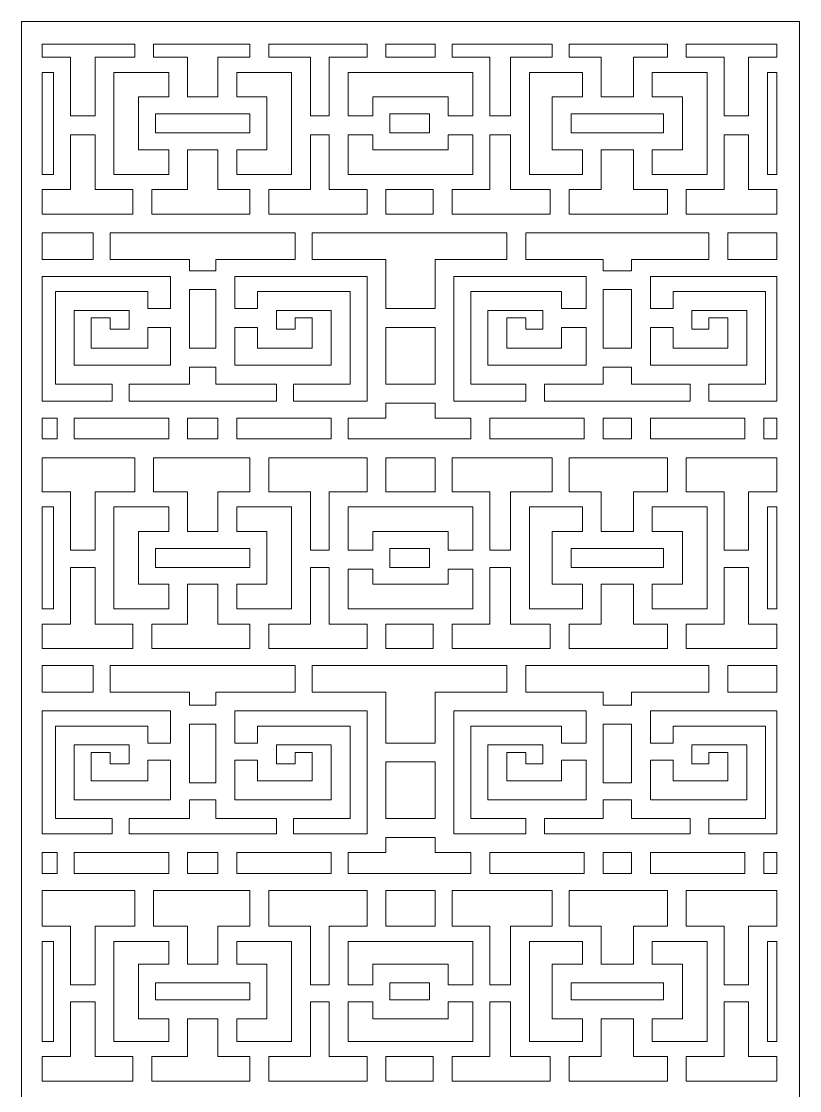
# Model space of a CAD drawing. Extents: x -66030 to 95157, y -13132 to 45879.
# Drawn here: x 4114 to 5724, y 26251 to 28462 of the extents above; entities that cross this region are included whole.
import ezdxf

# ---------------------------------------------------------------- set-up
doc = ezdxf.new("R2010")
doc.units = 0
doc.header["$LTSCALE"] = 100
doc.header["$MEASUREMENT"] = 0
doc.layers.get('0').update_dxf_attribs({"linetype": 'CONTINUOUS'})

msp = doc.modelspace()

# ---------------------------------------------------------------- linework, layer by layer
at = {"lineweight": 0}
for points in [[(4114.3, 28461.7), (5723.6, 28461.7), (5723.6, 24450.3), (4114.3, 24450.3), (4114.3, 28461.7)], [(4157.3, 28414.9), (4157.3, 28387.5), (4215.9, 28387.5), (4215.9, 28266.4), (4266.7, 28266.4), (4266.7, 28387.5), (4348.7, 28387.5), (4348.7, 28414.9), (4157.3, 28414.9)], [(4387.8, 28414.9), (4387.8, 28387.5), (4458.1, 28387.5), (4458.1, 28305.5), (4520.6, 28305.5), (4520.6, 28387.5), (4587, 28387.5), (4587, 28414.9), (4387.8, 28414.9)], [(4626, 28414.9), (4626, 28387.5), (4712, 28387.5), (4712, 28266.4), (4751, 28266.4), (4751, 28387.5), (4829.1, 28387.5), (4829.1, 28414.9), (4626, 28414.9)], [(4868.2, 28414.9), (4868.2, 28387.5), (4969.8, 28387.5), (4969.8, 28414.9), (4868.2, 28414.9)], [(5004.9, 28414.9), (5004.9, 28387.5), (5083, 28387.5), (5083, 28266.4), (5126, 28266.4), (5126, 28387.5), (5211.9, 28387.5), (5211.9, 28414.9), (5004.9, 28414.9)], [(5247.1, 28414.9), (5247.1, 28387.5), (5313.5, 28387.5), (5313.5, 28305.5), (5379.9, 28305.5), (5379.9, 28387.5), (5450.2, 28387.5), (5450.2, 28414.9), (5247.1, 28414.9)], [(5489.2, 28414.9), (5489.2, 28387.5), (5567.4, 28387.5), (5567.4, 28266.4), (5618.1, 28266.4), (5618.1, 28387.5), (5676.7, 28387.5), (5676.7, 28414.9), (5489.2, 28414.9)], [(4157.3, 28145.4), (4180.7, 28145.4), (4180.7, 28356.3), (4157.3, 28356.3), (4157.3, 28145.4)], [(4356.5, 28305.5), (4419, 28305.5), (4419, 28356.3), (4305.7, 28356.3), (4305.7, 28145.4), (4419, 28145.4), (4419, 28196.1), (4356.5, 28196.1), (4356.5, 28305.5)], [(4559.6, 28305.5), (4622.1, 28305.5), (4622.1, 28196.1), (4559.6, 28196.1), (4559.6, 28145.4), (4672.9, 28145.4), (4672.9, 28356.3), (4559.6, 28356.3), (4559.6, 28305.5)], [(4790.1, 28266.4), (4840.9, 28266.4), (4840.9, 28305.5), (4997.1, 28305.5), (4997.1, 28266.4), (5047.9, 28266.4), (5047.9, 28356.3), (4790.1, 28356.3), (4790.1, 28266.4)], [(5274.4, 28305.5), (5274.4, 28356.3), (5165.1, 28356.3), (5165.1, 28145.4), (5274.4, 28145.4), (5274.4, 28196.1), (5211.9, 28196.1), (5211.9, 28305.5), (5274.4, 28305.5)], [(5481.4, 28305.5), (5481.4, 28196.1), (5418.9, 28196.1), (5418.9, 28145.4), (5532.2, 28145.4), (5532.2, 28356.3), (5418.9, 28356.3), (5418.9, 28305.5), (5481.4, 28305.5)], [(5676.7, 28356.3), (5657.2, 28356.3), (5657.2, 28145.4), (5676.7, 28145.4), (5676.7, 28356.3)], [(4391.7, 28270.4), (4391.7, 28231.3), (4587, 28231.3), (4587, 28270.4), (4391.7, 28270.4)], [(4958, 28231.3), (4958, 28270.4), (4876, 28270.4), (4876, 28231.3), (4958, 28231.3)], [(5442.4, 28270.4), (5251, 28270.4), (5251, 28231.3), (5442.4, 28231.3), (5442.4, 28270.4)], [(4157.3, 28063.3), (4344.8, 28063.3), (4344.8, 28114.1), (4266.7, 28114.1), (4266.7, 28227.4), (4215.9, 28227.4), (4215.9, 28114.1), (4157.3, 28114.1), (4157.3, 28063.3)], [(4829.1, 28063.3), (4829.1, 28114.1), (4751, 28114.1), (4751, 28227.4), (4712, 28227.4), (4712, 28114.1), (4626, 28114.1), (4626, 28063.3), (4829.1, 28063.3)], [(4840.9, 28227.4), (4790.1, 28227.4), (4790.1, 28145.4), (5047.9, 28145.4), (5047.9, 28227.4), (4997.1, 28227.4), (4997.1, 28196.1), (4840.9, 28196.1), (4840.9, 28227.4)], [(5004.9, 28063.3), (5208, 28063.3), (5208, 28114.1), (5126, 28114.1), (5126, 28227.4), (5083, 28227.4), (5083, 28114.1), (5004.9, 28114.1), (5004.9, 28063.3)], [(5676.7, 28114.1), (5618.1, 28114.1), (5618.1, 28227.4), (5567.4, 28227.4), (5567.4, 28114.1), (5489.2, 28114.1), (5489.2, 28063.3), (5676.7, 28063.3), (5676.7, 28114.1)], [(4587, 28063.3), (4587, 28114.1), (4520.6, 28114.1), (4520.6, 28196.1), (4458.1, 28196.1), (4458.1, 28114.1), (4383.9, 28114.1), (4383.9, 28063.3), (4587, 28063.3)], [(5247.1, 28063.3), (5450.2, 28063.3), (5450.2, 28114.1), (5379.9, 28114.1), (5379.9, 28196.1), (5313.5, 28196.1), (5313.5, 28114.1), (5247.1, 28114.1), (5247.1, 28063.3)], [(4868.2, 28114.1), (4868.2, 28063.3), (4965.8, 28063.3), (4965.8, 28114.1), (4868.2, 28114.1)], [(4157.3, 27969.6), (4262.8, 27969.6), (4262.8, 28024.3), (4157.3, 28024.3), (4157.3, 27969.6)], [(4297.9, 28024.3), (4297.9, 27969.6), (4462, 27969.6), (4462, 27946.2), (4516.7, 27946.2), (4516.7, 27969.6), (4680.7, 27969.6), (4680.7, 28024.3), (4297.9, 28024.3)], [(4715.9, 28024.3), (4715.9, 27969.6), (4868.2, 27969.6), (4868.2, 27868), (4969.8, 27868), (4969.8, 27969.6), (5118.2, 27969.6), (5118.2, 28024.3), (4715.9, 28024.3)], [(5536.1, 28024.3), (5157.2, 28024.3), (5157.2, 27969.6), (5317.4, 27969.6), (5317.4, 27946.2), (5376, 27946.2), (5376, 27969.6), (5536.1, 27969.6), (5536.1, 28024.3)], [(5676.7, 28024.3), (5575.2, 28024.3), (5575.2, 27969.6), (5676.7, 27969.6), (5676.7, 28024.3)], [(4376, 27903.2), (4376, 27868), (4422.9, 27868), (4422.9, 27934.4), (4157.3, 27934.4), (4157.3, 27676.6), (4301.8, 27676.6), (4301.8, 27711.8), (4184.7, 27711.8), (4184.7, 27903.2), (4376, 27903.2)], [(4794, 27711.8), (4676.8, 27711.8), (4676.8, 27676.6), (4829.1, 27676.6), (4829.1, 27934.4), (4555.7, 27934.4), (4555.7, 27868), (4602.6, 27868), (4602.6, 27903.2), (4794, 27903.2), (4794, 27711.8)], [(5044, 27903.2), (5231.5, 27903.2), (5231.5, 27868), (5282.2, 27868), (5282.2, 27934.4), (5008.8, 27934.4), (5008.8, 27676.6), (5157.2, 27676.6), (5157.2, 27711.8), (5044, 27711.8), (5044, 27903.2)], [(5653.3, 27903.2), (5653.3, 27711.8), (5536.1, 27711.8), (5536.1, 27676.6), (5676.7, 27676.6), (5676.7, 27934.4), (5415, 27934.4), (5415, 27868), (5461.9, 27868), (5461.9, 27903.2), (5653.3, 27903.2)], [(4462, 27907.1), (4462, 27786), (4516.7, 27786), (4516.7, 27907.1), (4462, 27907.1)], [(5376, 27907.1), (5317.4, 27907.1), (5317.4, 27786), (5376, 27786), (5376, 27907.1)], [(4376, 27786), (4258.9, 27786), (4258.9, 27848.5), (4297.9, 27848.5), (4297.9, 27825.1), (4337, 27825.1), (4337, 27864.1), (4223.7, 27864.1), (4223.7, 27750.9), (4422.9, 27750.9), (4422.9, 27829), (4376, 27829), (4376, 27786)], [(4602.6, 27786), (4602.6, 27829), (4555.7, 27829), (4555.7, 27750.9), (4754.9, 27750.9), (4754.9, 27864.1), (4641.7, 27864.1), (4641.7, 27825.1), (4680.7, 27825.1), (4680.7, 27848.5), (4715.9, 27848.5), (4715.9, 27786), (4602.6, 27786)], [(5118.2, 27786), (5118.2, 27848.5), (5157.2, 27848.5), (5157.2, 27825.1), (5192.4, 27825.1), (5192.4, 27864.1), (5079.1, 27864.1), (5079.1, 27750.9), (5282.2, 27750.9), (5282.2, 27829), (5231.5, 27829), (5231.5, 27786), (5118.2, 27786)], [(5461.9, 27829), (5415, 27829), (5415, 27750.9), (5614.2, 27750.9), (5614.2, 27864.1), (5501, 27864.1), (5501, 27825.1), (5536.1, 27825.1), (5536.1, 27848.5), (5575.2, 27848.5), (5575.2, 27786), (5461.9, 27786), (5461.9, 27829)], [(4868.2, 27829), (4868.2, 27711.8), (4969.8, 27711.8), (4969.8, 27829), (4868.2, 27829)], [(4337, 27711.8), (4337, 27676.6), (4641.7, 27676.6), (4641.7, 27711.8), (4516.7, 27711.8), (4516.7, 27747), (4462, 27747), (4462, 27711.8), (4337, 27711.8)], [(5376, 27711.8), (5376, 27747), (5317.4, 27747), (5317.4, 27711.8), (5196.3, 27711.8), (5196.3, 27676.6), (5497.1, 27676.6), (5497.1, 27711.8), (5376, 27711.8)], [(4868.2, 27672.7), (4868.2, 27641.5), (4790.1, 27641.5), (4790.1, 27598.5), (5044, 27598.5), (5044, 27641.5), (4969.8, 27641.5), (4969.8, 27672.7), (4868.2, 27672.7)], [(4157.3, 27598.5), (4188.6, 27598.5), (4188.6, 27641.5), (4157.3, 27641.5), (4157.3, 27598.5)], [(4419, 27598.5), (4419, 27641.5), (4223.7, 27641.5), (4223.7, 27598.5), (4419, 27598.5)], [(4520.6, 27598.5), (4520.6, 27641.5), (4458.1, 27641.5), (4458.1, 27598.5), (4520.6, 27598.5)], [(4754.9, 27598.5), (4754.9, 27641.5), (4559.6, 27641.5), (4559.6, 27598.5), (4754.9, 27598.5)], [(5083, 27598.5), (5278.3, 27598.5), (5278.3, 27641.5), (5083, 27641.5), (5083, 27598.5)], [(5317.4, 27598.5), (5376, 27598.5), (5376, 27641.5), (5317.4, 27641.5), (5317.4, 27598.5)], [(5415, 27598.5), (5610.3, 27598.5), (5610.3, 27641.5), (5415, 27641.5), (5415, 27598.5)], [(5676.7, 27641.5), (5649.4, 27641.5), (5649.4, 27598.5), (5676.7, 27598.5), (5676.7, 27641.5)], [(4348.7, 27559.5), (4157.3, 27559.5), (4157.3, 27489.2), (4215.9, 27489.2), (4215.9, 27368.1), (4266.7, 27368.1), (4266.7, 27489.2), (4348.7, 27489.2), (4348.7, 27559.5)], [(4387.8, 27489.2), (4458.1, 27489.2), (4458.1, 27407.1), (4520.6, 27407.1), (4520.6, 27489.2), (4587, 27489.2), (4587, 27559.5), (4387.8, 27559.5), (4387.8, 27489.2)], [(4626, 27559.5), (4626, 27489.2), (4712, 27489.2), (4712, 27368.1), (4751, 27368.1), (4751, 27489.2), (4829.1, 27489.2), (4829.1, 27559.5), (4626, 27559.5)], [(4969.8, 27559.5), (4868.2, 27559.5), (4868.2, 27489.2), (4969.8, 27489.2), (4969.8, 27559.5)], [(5211.9, 27559.5), (5004.9, 27559.5), (5004.9, 27489.2), (5083, 27489.2), (5083, 27368.1), (5126, 27368.1), (5126, 27489.2), (5211.9, 27489.2), (5211.9, 27559.5)], [(5450.2, 27559.5), (5247.1, 27559.5), (5247.1, 27489.2), (5313.5, 27489.2), (5313.5, 27407.1), (5379.9, 27407.1), (5379.9, 27489.2), (5450.2, 27489.2), (5450.2, 27559.5)], [(5489.2, 27489.2), (5567.4, 27489.2), (5567.4, 27368.1), (5618.1, 27368.1), (5618.1, 27489.2), (5676.7, 27489.2), (5676.7, 27559.5), (5489.2, 27559.5), (5489.2, 27489.2)], [(4157.3, 27247), (4180.7, 27247), (4180.7, 27457.9), (4157.3, 27457.9), (4157.3, 27247)], [(4356.5, 27407.1), (4419, 27407.1), (4419, 27457.9), (4305.7, 27457.9), (4305.7, 27247), (4419, 27247), (4419, 27297.8), (4356.5, 27297.8), (4356.5, 27407.1)], [(4559.6, 27407.1), (4622.1, 27407.1), (4622.1, 27297.8), (4559.6, 27297.8), (4559.6, 27247), (4672.9, 27247), (4672.9, 27457.9), (4559.6, 27457.9), (4559.6, 27407.1)], [(4790.1, 27368.1), (4840.9, 27368.1), (4840.9, 27407.1), (4997.1, 27407.1), (4997.1, 27368.1), (5047.9, 27368.1), (5047.9, 27457.9), (4790.1, 27457.9), (4790.1, 27368.1)], [(5274.4, 27407.1), (5274.4, 27457.9), (5165.1, 27457.9), (5165.1, 27247), (5274.4, 27247), (5274.4, 27297.8), (5211.9, 27297.8), (5211.9, 27407.1), (5274.4, 27407.1)], [(5481.4, 27407.1), (5481.4, 27297.8), (5418.9, 27297.8), (5418.9, 27247), (5532.2, 27247), (5532.2, 27457.9), (5418.9, 27457.9), (5418.9, 27407.1), (5481.4, 27407.1)], [(5676.7, 27457.9), (5657.2, 27457.9), (5657.2, 27247), (5676.7, 27247), (5676.7, 27457.9)], [(4391.7, 27372), (4391.7, 27332.9), (4587, 27332.9), (4587, 27372), (4391.7, 27372)], [(4958, 27332.9), (4958, 27372), (4876, 27372), (4876, 27332.9), (4958, 27332.9)], [(5442.4, 27372), (5251, 27372), (5251, 27332.9), (5442.4, 27332.9), (5442.4, 27372)], [(4157.3, 27165), (4344.8, 27165), (4344.8, 27215.7), (4266.7, 27215.7), (4266.7, 27332.9), (4215.9, 27332.9), (4215.9, 27215.7), (4157.3, 27215.7), (4157.3, 27165)], [(4829.1, 27165), (4829.1, 27215.7), (4751, 27215.7), (4751, 27332.9), (4712, 27332.9), (4712, 27215.7), (4626, 27215.7), (4626, 27165), (4829.1, 27165)], [(4840.9, 27329), (4790.1, 27329), (4790.1, 27247), (5047.9, 27247), (5047.9, 27329), (4997.1, 27329), (4997.1, 27297.8), (4840.9, 27297.8), (4840.9, 27329)], [(5004.9, 27165), (5208, 27165), (5208, 27215.7), (5126, 27215.7), (5126, 27332.9), (5083, 27332.9), (5083, 27215.7), (5004.9, 27215.7), (5004.9, 27165)], [(5676.7, 27215.7), (5618.1, 27215.7), (5618.1, 27332.9), (5567.4, 27332.9), (5567.4, 27215.7), (5489.2, 27215.7), (5489.2, 27165), (5676.7, 27165), (5676.7, 27215.7)], [(4587, 27165), (4587, 27215.7), (4520.6, 27215.7), (4520.6, 27297.8), (4458.1, 27297.8), (4458.1, 27215.7), (4383.9, 27215.7), (4383.9, 27165), (4587, 27165)], [(5247.1, 27165), (5450.2, 27165), (5450.2, 27215.7), (5379.9, 27215.7), (5379.9, 27297.8), (5313.5, 27297.8), (5313.5, 27215.7), (5247.1, 27215.7), (5247.1, 27165)], [(4868.2, 27215.7), (4868.2, 27165), (4965.8, 27165), (4965.8, 27215.7), (4868.2, 27215.7)], [(4157.3, 27075.1), (4262.8, 27075.1), (4262.8, 27129.8), (4157.3, 27129.8), (4157.3, 27075.1)], [(4297.9, 27129.8), (4297.9, 27075.1), (4462, 27075.1), (4462, 27047.8), (4516.7, 27047.8), (4516.7, 27075.1), (4680.7, 27075.1), (4680.7, 27129.8), (4297.9, 27129.8)], [(4715.9, 27129.8), (4715.9, 27075.1), (4868.2, 27075.1), (4868.2, 26969.7), (4969.8, 26969.7), (4969.8, 27075.1), (5118.2, 27075.1), (5118.2, 27129.8), (4715.9, 27129.8)], [(5536.1, 27129.8), (5157.2, 27129.8), (5157.2, 27075.1), (5317.4, 27075.1), (5317.4, 27047.8), (5376, 27047.8), (5376, 27075.1), (5536.1, 27075.1), (5536.1, 27129.8)], [(5676.7, 27129.8), (5575.2, 27129.8), (5575.2, 27075.1), (5676.7, 27075.1), (5676.7, 27129.8)], [(4157.3, 26782.2), (4301.8, 26782.2), (4301.8, 26813.4), (4184.7, 26813.4), (4184.7, 27004.8), (4376, 27004.8), (4376, 26969.7), (4422.9, 26969.7), (4422.9, 27036.1), (4157.3, 27036.1), (4157.3, 26782.2)], [(4794, 26813.4), (4676.8, 26813.4), (4676.8, 26782.2), (4829.1, 26782.2), (4829.1, 27036.1), (4555.7, 27036.1), (4555.7, 26969.7), (4602.6, 26969.7), (4602.6, 27004.8), (4794, 27004.8), (4794, 26813.4)], [(5044, 27004.8), (5231.5, 27004.8), (5231.5, 26969.7), (5282.2, 26969.7), (5282.2, 27036.1), (5008.8, 27036.1), (5008.8, 26782.2), (5157.2, 26782.2), (5157.2, 26813.4), (5044, 26813.4), (5044, 27004.8)], [(5676.7, 27036.1), (5415, 27036.1), (5415, 26969.7), (5461.9, 26969.7), (5461.9, 27004.8), (5653.3, 27004.8), (5653.3, 26813.4), (5536.1, 26813.4), (5536.1, 26782.2), (5676.7, 26782.2), (5676.7, 27036.1)], [(4462, 27008.7), (4462, 26887.6), (4516.7, 26887.6), (4516.7, 27008.7), (4462, 27008.7)], [(5376, 27008.7), (5317.4, 27008.7), (5317.4, 26887.6), (5376, 26887.6), (5376, 27008.7)], [(4376, 26891.5), (4258.9, 26891.5), (4258.9, 26950.1), (4297.9, 26950.1), (4297.9, 26926.7), (4337, 26926.7), (4337, 26965.8), (4223.7, 26965.8), (4223.7, 26852.5), (4422.9, 26852.5), (4422.9, 26934.5), (4376, 26934.5), (4376, 26891.5)], [(4602.6, 26891.5), (4602.6, 26934.5), (4555.7, 26934.5), (4555.7, 26852.5), (4754.9, 26852.5), (4754.9, 26965.8), (4641.7, 26965.8), (4641.7, 26926.7), (4680.7, 26926.7), (4680.7, 26950.1), (4715.9, 26950.1), (4715.9, 26891.5), (4602.6, 26891.5)], [(5118.2, 26891.5), (5118.2, 26950.1), (5157.2, 26950.1), (5157.2, 26926.7), (5192.4, 26926.7), (5192.4, 26965.8), (5079.1, 26965.8), (5079.1, 26852.5), (5282.2, 26852.5), (5282.2, 26934.5), (5231.5, 26934.5), (5231.5, 26891.5), (5118.2, 26891.5)], [(5461.9, 26934.5), (5415, 26934.5), (5415, 26852.5), (5614.2, 26852.5), (5614.2, 26965.8), (5501, 26965.8), (5501, 26926.7), (5536.1, 26926.7), (5536.1, 26950.1), (5575.2, 26950.1), (5575.2, 26891.5), (5461.9, 26891.5), (5461.9, 26934.5)], [(4868.2, 26930.6), (4868.2, 26813.4), (4969.8, 26813.4), (4969.8, 26930.6), (4868.2, 26930.6)], [(4337, 26813.4), (4337, 26782.2), (4641.7, 26782.2), (4641.7, 26813.4), (4516.7, 26813.4), (4516.7, 26852.5), (4462, 26852.5), (4462, 26813.4), (4337, 26813.4)], [(5376, 26813.4), (5376, 26852.5), (5317.4, 26852.5), (5317.4, 26813.4), (5196.3, 26813.4), (5196.3, 26782.2), (5497.1, 26782.2), (5497.1, 26813.4), (5376, 26813.4)], [(4868.2, 26774.4), (4868.2, 26743.1), (4790.1, 26743.1), (4790.1, 26700.2), (5044, 26700.2), (5044, 26743.1), (4969.8, 26743.1), (4969.8, 26774.4), (4868.2, 26774.4)], [(4157.3, 26700.2), (4188.6, 26700.2), (4188.6, 26743.1), (4157.3, 26743.1), (4157.3, 26700.2)], [(4419, 26700.2), (4419, 26743.1), (4223.7, 26743.1), (4223.7, 26700.2), (4419, 26700.2)], [(4520.6, 26700.2), (4520.6, 26743.1), (4458.1, 26743.1), (4458.1, 26700.2), (4520.6, 26700.2)], [(4754.9, 26700.2), (4754.9, 26743.1), (4559.6, 26743.1), (4559.6, 26700.2), (4754.9, 26700.2)], [(5083, 26700.2), (5278.3, 26700.2), (5278.3, 26743.1), (5083, 26743.1), (5083, 26700.2)], [(5317.4, 26700.2), (5376, 26700.2), (5376, 26743.1), (5317.4, 26743.1), (5317.4, 26700.2)], [(5415, 26700.2), (5610.3, 26700.2), (5610.3, 26743.1), (5415, 26743.1), (5415, 26700.2)], [(5676.7, 26743.1), (5649.4, 26743.1), (5649.4, 26700.2), (5676.7, 26700.2), (5676.7, 26743.1)], [(4348.7, 26665), (4157.3, 26665), (4157.3, 26590.8), (4215.9, 26590.8), (4215.9, 26469.7), (4266.7, 26469.7), (4266.7, 26590.8), (4348.7, 26590.8), (4348.7, 26665)], [(4587, 26665), (4387.8, 26665), (4387.8, 26590.8), (4458.1, 26590.8), (4458.1, 26512.7), (4520.6, 26512.7), (4520.6, 26590.8), (4587, 26590.8), (4587, 26665)], [(4829.1, 26665), (4626, 26665), (4626, 26590.8), (4712, 26590.8), (4712, 26469.7), (4751, 26469.7), (4751, 26590.8), (4829.1, 26590.8), (4829.1, 26665)], [(4969.8, 26665), (4868.2, 26665), (4868.2, 26590.8), (4969.8, 26590.8), (4969.8, 26665)], [(5211.9, 26665), (5004.9, 26665), (5004.9, 26590.8), (5083, 26590.8), (5083, 26469.7), (5126, 26469.7), (5126, 26590.8), (5211.9, 26590.8), (5211.9, 26665)], [(5450.2, 26665), (5247.1, 26665), (5247.1, 26590.8), (5313.5, 26590.8), (5313.5, 26512.7), (5379.9, 26512.7), (5379.9, 26590.8), (5450.2, 26590.8), (5450.2, 26665)], [(5676.7, 26665), (5489.2, 26665), (5489.2, 26590.8), (5567.4, 26590.8), (5567.4, 26469.7), (5618.1, 26469.7), (5618.1, 26590.8), (5676.7, 26590.8), (5676.7, 26665)], [(4157.3, 26352.5), (4180.7, 26352.5), (4180.7, 26559.5), (4157.3, 26559.5), (4157.3, 26352.5)], [(4356.5, 26512.7), (4419, 26512.7), (4419, 26559.5), (4305.7, 26559.5), (4305.7, 26352.5), (4419, 26352.5), (4419, 26399.4), (4356.5, 26399.4), (4356.5, 26512.7)], [(4559.6, 26512.7), (4622.1, 26512.7), (4622.1, 26399.4), (4559.6, 26399.4), (4559.6, 26352.5), (4672.9, 26352.5), (4672.9, 26559.5), (4559.6, 26559.5), (4559.6, 26512.7)], [(4790.1, 26469.7), (4840.9, 26469.7), (4840.9, 26512.7), (4997.1, 26512.7), (4997.1, 26469.7), (5047.9, 26469.7), (5047.9, 26559.5), (4790.1, 26559.5), (4790.1, 26469.7)], [(5274.4, 26512.7), (5274.4, 26559.5), (5165.1, 26559.5), (5165.1, 26352.5), (5274.4, 26352.5), (5274.4, 26399.4), (5211.9, 26399.4), (5211.9, 26512.7), (5274.4, 26512.7)], [(5481.4, 26512.7), (5481.4, 26399.4), (5418.9, 26399.4), (5418.9, 26352.5), (5532.2, 26352.5), (5532.2, 26559.5), (5418.9, 26559.5), (5418.9, 26512.7), (5481.4, 26512.7)], [(5676.7, 26559.5), (5657.2, 26559.5), (5657.2, 26352.5), (5676.7, 26352.5), (5676.7, 26559.5)], [(4391.7, 26473.6), (4391.7, 26438.5), (4587, 26438.5), (4587, 26473.6), (4391.7, 26473.6)], [(4958, 26438.5), (4958, 26473.6), (4876, 26473.6), (4876, 26438.5), (4958, 26438.5)], [(5442.4, 26473.6), (5251, 26473.6), (5251, 26438.5), (5442.4, 26438.5), (5442.4, 26473.6)], [(4157.3, 26270.5), (4344.8, 26270.5), (4344.8, 26321.3), (4266.7, 26321.3), (4266.7, 26434.6), (4215.9, 26434.6), (4215.9, 26321.3), (4157.3, 26321.3), (4157.3, 26270.5)], [(4829.1, 26270.5), (4829.1, 26321.3), (4751, 26321.3), (4751, 26434.6), (4712, 26434.6), (4712, 26321.3), (4626, 26321.3), (4626, 26270.5), (4829.1, 26270.5)], [(4840.9, 26434.6), (4790.1, 26434.6), (4790.1, 26352.5), (5047.9, 26352.5), (5047.9, 26434.6), (4997.1, 26434.6), (4997.1, 26399.4), (4840.9, 26399.4), (4840.9, 26434.6)], [(5004.9, 26270.5), (5208, 26270.5), (5208, 26321.3), (5126, 26321.3), (5126, 26434.6), (5083, 26434.6), (5083, 26321.3), (5004.9, 26321.3), (5004.9, 26270.5)], [(5676.7, 26321.3), (5618.1, 26321.3), (5618.1, 26434.6), (5567.4, 26434.6), (5567.4, 26321.3), (5489.2, 26321.3), (5489.2, 26270.5), (5676.7, 26270.5), (5676.7, 26321.3)], [(4587, 26270.5), (4587, 26321.3), (4520.6, 26321.3), (4520.6, 26399.4), (4458.1, 26399.4), (4458.1, 26321.3), (4383.9, 26321.3), (4383.9, 26270.5), (4587, 26270.5)], [(5247.1, 26270.5), (5450.2, 26270.5), (5450.2, 26321.3), (5379.9, 26321.3), (5379.9, 26399.4), (5313.5, 26399.4), (5313.5, 26321.3), (5247.1, 26321.3), (5247.1, 26270.5)], [(4868.2, 26321.3), (4868.2, 26270.5), (4965.8, 26270.5), (4965.8, 26321.3), (4868.2, 26321.3)]]:
    msp.add_lwpolyline(points, close=True, dxfattribs=at)

doc.saveas('drawing.dxf')
